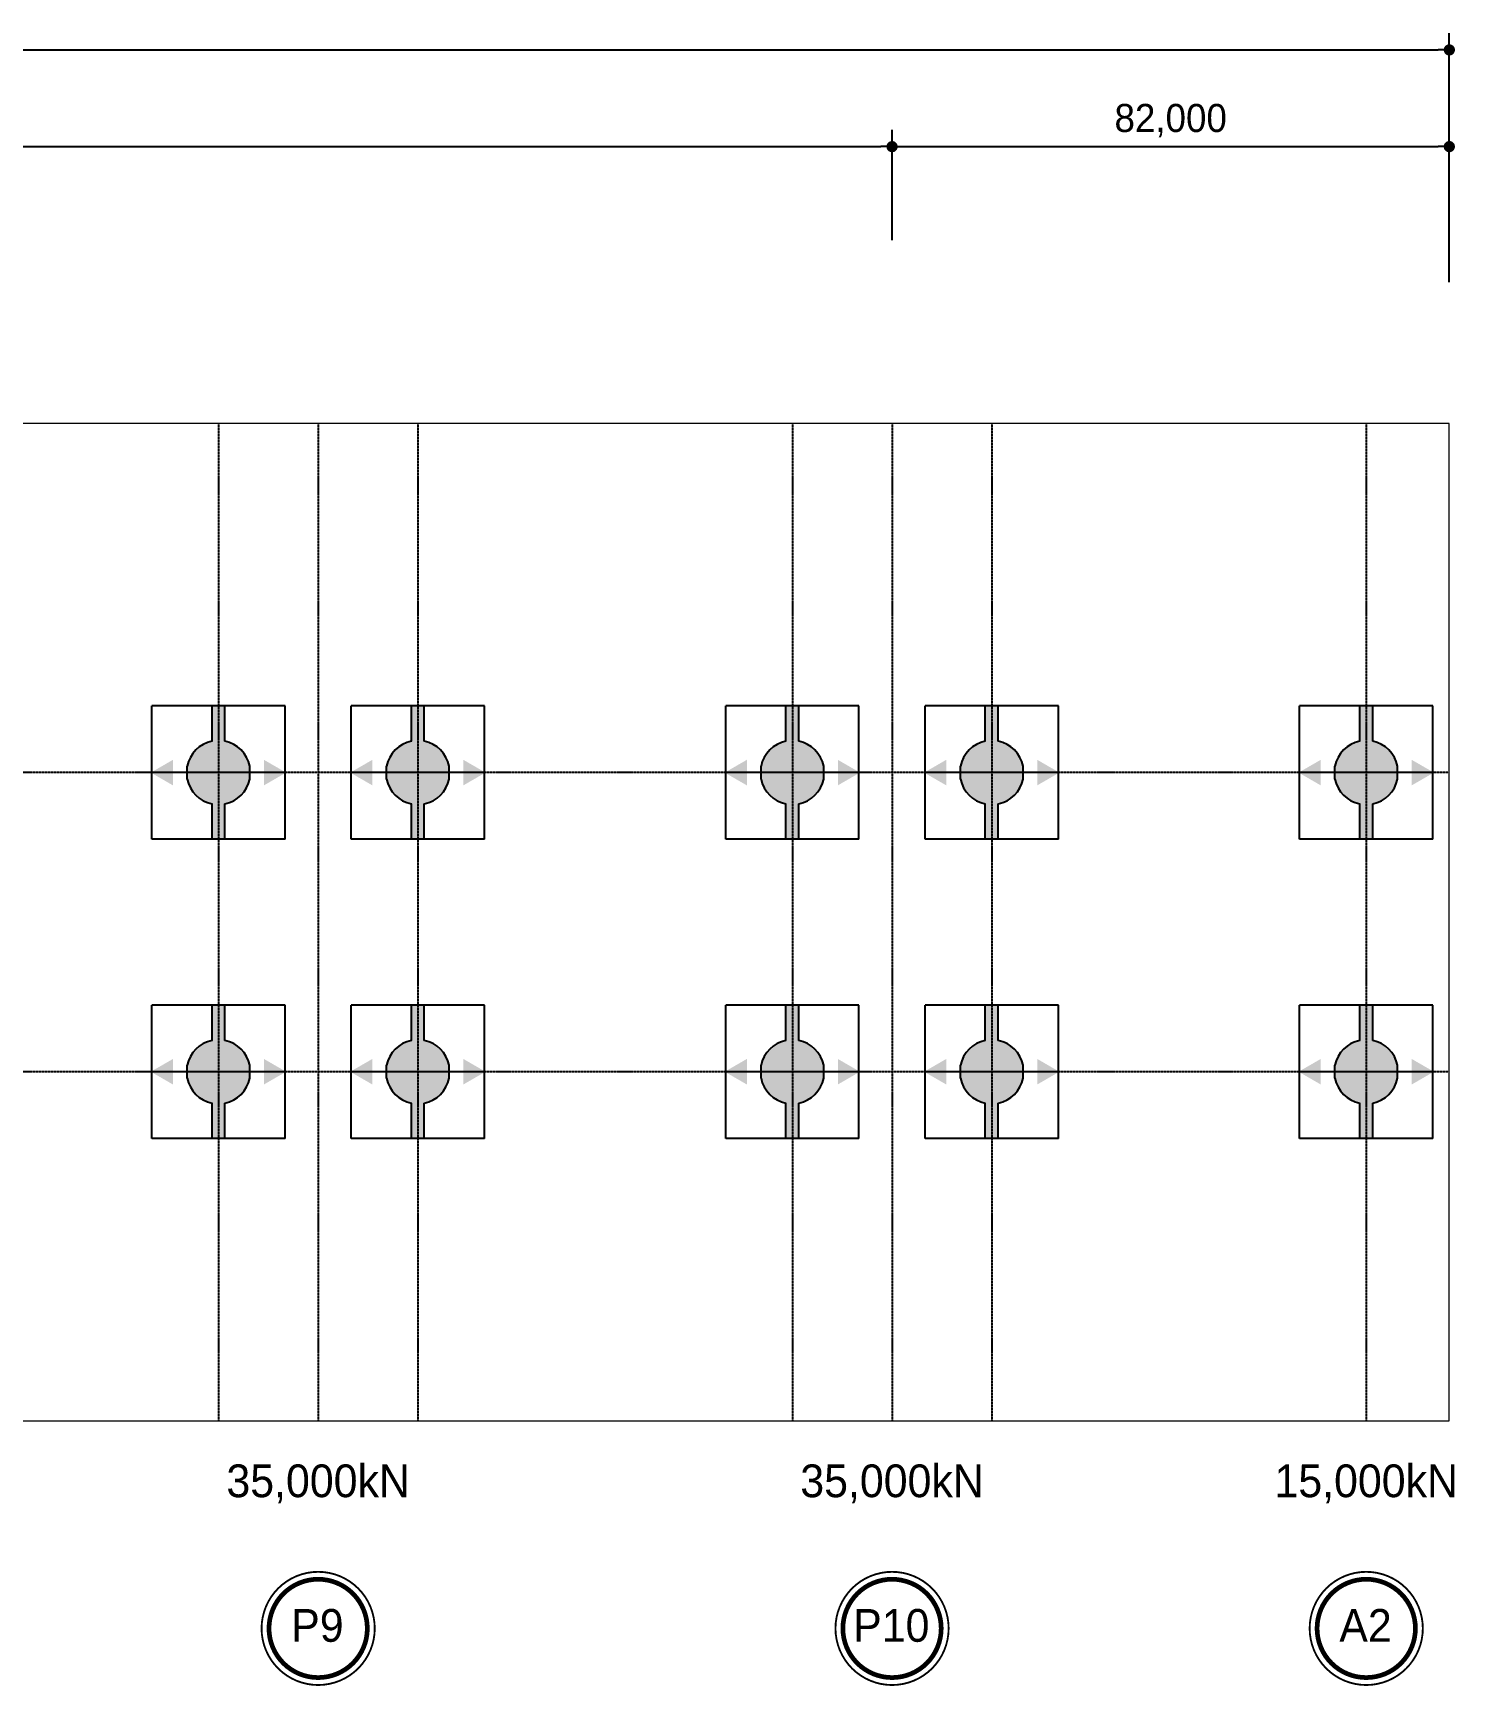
# Model space of a CAD drawing. Header units: millimetres. Extents: x 0 to 253461, y 0 to 44491.
# Drawn here: x 58137 to 73325, y 23949 to 41604 of the extents above; entities that cross this region are included whole.
import ezdxf
from ezdxf.enums import TextEntityAlignment as Align

# ---------------------------------------------------------------- set-up
doc = ezdxf.new("R2010")
doc.units = ezdxf.units.MM
doc.header["$LTSCALE"] = 8
doc.linetypes.add('A-CENTR01', pattern=[2, 1.25, -0.25, 0.25, -0.25])
for name, color, linetype in [('CS-CNTL', 1, 'A-CENTR01'), ('CS-DIML', 1, 'Continuous'), ('CS-DIMT', 3, 'Continuous'), ('CS-LEAD', 1, 'Continuous'), ('CS-PATT', 1, 'Continuous'), ('CS-SYMB', 3, 'Continuous')]:
    doc.layers.add(name, color=color, linetype=linetype)
doc.layers.add('CS-CONC-MAJR', color=4, linetype='Continuous', lineweight=0)
doc.styles.add('-윤고딕150', font='')
doc.styles.add('윤고딕150', font='')
doc.styles.get('-윤고딕150').set_extended_font_data('Dotum')
doc.styles.get('윤고딕150').set_extended_font_data('Dotum')

msp = doc.modelspace()

# ---------------------------------------------------------------- hatches: boundary and pattern name
at = {"layer": 'CS-PATT'}
for points in [[(60452.13391286157, 33773.34837140115, 0.2998486502418532), (60186.29426951471, 34039.18801474785), (60186.29426951325, 34416.29185206646), (60048.7000304306, 34416.29185206587), (60048.70003043207, 34039.1880147474, 0.2998486502386376), (59782.86038708787, 33773.34837140275), (59782.86038708787, 33635.75413231881, 0.2998486502409599), (60048.70003043473, 33369.91448897342), (60048.7000304356, 32992.81065164378), (60186.29426951853, 32992.8106516435), (60186.29426951766, 33369.91448897414, 0.2998486502422112), (60452.13391286244, 33635.75413232351)], [(62582.13391286158, 33773.34837140115, 0.2998486502418532), (62316.29426951471, 34039.18801474785), (62316.29426951325, 34416.29185206646), (62178.7000304306, 34416.29185206587), (62178.70003043207, 34039.1880147474, 0.2998486502386376), (61912.86038708789, 33773.34837140275), (61912.86038708789, 33635.75413231881, 0.2998486502409599), (62178.70003043473, 33369.91448897342), (62178.7000304356, 32992.81065164378), (62316.29426951853, 32992.8106516435), (62316.29426951766, 33369.91448897414, 0.2998486502422112), (62582.13391286245, 33635.75413232351)], [(66582.13391286158, 33773.34837140115, 0.2998486502418532), (66316.2942695147, 34039.18801474785), (66316.29426951325, 34416.29185206646), (66178.7000304306, 34416.29185206587), (66178.70003043207, 34039.1880147474, 0.2998486502386376), (65912.86038708789, 33773.34837140275), (65912.86038708789, 33635.75413231881, 0.2998486502409599), (66178.70003043473, 33369.91448897342), (66178.7000304356, 32992.81065164378), (66316.29426951853, 32992.8106516435), (66316.29426951766, 33369.91448897414, 0.2998486502422112), (66582.13391286245, 33635.75413232351)], [(68712.13391286158, 33773.34837140115, 0.2998486502418532), (68446.2942695147, 34039.18801474785), (68446.29426951325, 34416.29185206646), (68308.7000304306, 34416.29185206587), (68308.70003043207, 34039.1880147474, 0.2998486502386376), (68042.86038708789, 33773.34837140275), (68042.86038708789, 33635.75413231881, 0.2998486502409599), (68308.70003043473, 33369.91448897342), (68308.7000304356, 32992.81065164378), (68446.29426951853, 32992.8106516435), (68446.29426951766, 33369.91448897414, 0.2998486502422112), (68712.13391286245, 33635.75413232351)], [(72712.13391286158, 33773.34837140115, 0.2998486502418532), (72446.2942695147, 34039.18801474785), (72446.29426951325, 34416.29185206646), (72308.7000304306, 34416.29185206587), (72308.70003043207, 34039.1880147474, 0.2998486502386376), (72042.86038708789, 33773.34837140275), (72042.86038708789, 33635.75413231881, 0.2998486502409599), (72308.70003043473, 33369.91448897342), (72308.7000304356, 32992.81065164378), (72446.29426951853, 32992.8106516435), (72446.29426951766, 33369.91448897414, 0.2998486502422112), (72712.13391286245, 33635.75413232351)], [(60452.13391286157, 30578.34837140109, 0.2998486502418532), (60186.29426951471, 30844.18801474779), (60186.29426951325, 31221.2918520664), (60048.7000304306, 31221.29185206581), (60048.70003043207, 30844.18801474734, 0.2998486502386376), (59782.86038708787, 30578.3483714027), (59782.86038708787, 30440.75413231875, 0.2998486502409599), (60048.70003043473, 30174.91448897337), (60048.7000304356, 29797.81065164373), (60186.29426951853, 29797.81065164344), (60186.29426951766, 30174.91448897409, 0.2998486502422112), (60452.13391286244, 30440.75413232345)], [(62582.13391286158, 30578.34837140109, 0.2998486502418532), (62316.29426951471, 30844.18801474779), (62316.29426951325, 31221.2918520664), (62178.7000304306, 31221.29185206581), (62178.70003043207, 30844.18801474734, 0.2998486502386376), (61912.86038708789, 30578.3483714027), (61912.86038708789, 30440.75413231875, 0.2998486502409599), (62178.70003043473, 30174.91448897337), (62178.7000304356, 29797.81065164373), (62316.29426951853, 29797.81065164344), (62316.29426951766, 30174.91448897409, 0.2998486502422112), (62582.13391286245, 30440.75413232345)], [(66582.13391286158, 30578.34837140109, 0.2998486502418532), (66316.2942695147, 30844.18801474779), (66316.29426951325, 31221.2918520664), (66178.7000304306, 31221.29185206581), (66178.70003043207, 30844.18801474734, 0.2998486502386376), (65912.86038708789, 30578.3483714027), (65912.86038708789, 30440.75413231875, 0.2998486502409599), (66178.70003043473, 30174.91448897337), (66178.7000304356, 29797.81065164373), (66316.29426951853, 29797.81065164344), (66316.29426951766, 30174.91448897409, 0.2998486502422112), (66582.13391286245, 30440.75413232345)], [(68712.13391286158, 30578.34837140109, 0.2998486502418532), (68446.2942695147, 30844.18801474779), (68446.29426951325, 31221.2918520664), (68308.7000304306, 31221.29185206581), (68308.70003043207, 30844.18801474734, 0.2998486502386376), (68042.86038708789, 30578.3483714027), (68042.86038708789, 30440.75413231875, 0.2998486502409599), (68308.70003043473, 30174.91448897337), (68308.7000304356, 29797.81065164373), (68446.29426951853, 29797.81065164344), (68446.29426951766, 30174.91448897409, 0.2998486502422112), (68712.13391286245, 30440.75413232345)], [(72712.13391286158, 30578.34837140109, 0.2998486502418532), (72446.2942695147, 30844.18801474779), (72446.29426951325, 31221.2918520664), (72308.7000304306, 31221.29185206581), (72308.70003043207, 30844.18801474734, 0.2998486502386376), (72042.86038708789, 30578.3483714027), (72042.86038708789, 30440.75413231875, 0.2998486502409599), (72308.70003043473, 30174.91448897337), (72308.7000304356, 29797.81065164373), (72446.29426951853, 29797.81065164344), (72446.29426951766, 30174.91448897409, 0.2998486502422112), (72712.13391286245, 30440.75413232345)]]:
    msp.add_hatch(color=256, dxfattribs=at).paths.add_polyline_path(points)

# ---------------------------------------------------------------- linework, layer by layer
at = {"layer": 'CS-CNTL'}
for p, q in [((60117.49714997418, 37432.05125186025), (60117.49714997418, 26782.05125186016)), ((61182.49714997418, 37432.05125186025), (61182.49714997418, 26782.05125186016)), ((62247.49714997418, 37432.05125186025), (62247.49714997418, 26782.05125186016)), ((66247.49714997418, 37432.05125186025), (66247.49714997418, 26782.05125186016)), ((67312.49714997418, 37432.05125186025), (67312.49714997418, 26782.05125186016)), ((68377.49714997418, 37432.05125186025), (68377.49714997418, 26782.05125186016)), ((72377.49714997418, 37432.05125186025), (72377.49714997418, 26782.05125186016)), ((73264.99714997418, 33704.55125186016), (18272.49714997417, 33704.55125186016)), ((73264.99714997418, 30509.55125186016), (18272.49714997417, 30509.55125186016))]:
    msp.add_line(p, q, dxfattribs=at)
at = {"layer": 'CS-CONC-MAJR'}
msp.add_lwpolyline([(36662.49714997417, 26782.05125186016), (73264.99714997418, 26782.05125186016), (73264.99714997418, 37432.05125186025), (36662.49714997441, 37432.05125186025)], dxfattribs=at)
at = {"layer": 'CS-DIML'}
for p, q in [((73264.99714997418, 38944.4959040821), (73264.99714997418, 41603.66257074878)), ((179.9971499741741, 41423.66257074878), (73144.99714997418, 41423.66257074878)), ((73264.99714997418, 41423.66257074878), (73144.99714997418, 41423.66257074878)), ((67312.49714997395, 39390.38458519356), (67312.49714997395, 40570.38458519356)), ((67312.49714997418, 39390.38458519356), (67312.49714997418, 40570.38458519356)), ((73264.99714997418, 39390.38458519356), (73264.99714997418, 40570.38458519356)), ((30652.49714997394, 40390.38458519356), (67192.49714997418, 40390.38458519356)), ((67312.49714997418, 40390.38458519356), (67192.49714997418, 40390.38458519356)), ((67312.49714997395, 40390.38458519356), (67432.49714997395, 40390.38458519356)), ((67432.49714997395, 40390.38458519356), (73144.99714997418, 40390.38458519356)), ((73264.99714997418, 40390.38458519356), (73144.99714997418, 40390.38458519356))]:
    msp.add_line(p, q, dxfattribs=at)
at = {"layer": 'CS-DIML', "const_width": 60}
for points in [[(73234.99714997418, 41423.66257074878, 1), (73294.99714997418, 41423.66257074878, 1)], [(67282.49714997418, 40390.38458519356, 1), (67342.49714997418, 40390.38458519356, 1)], [(67342.49714997395, 40390.38458519356, 1), (67282.49714997395, 40390.38458519356, 1)], [(73234.99714997418, 40390.38458519356, 1), (73294.99714997418, 40390.38458519356, 1)]]:
    msp.add_lwpolyline(points, format="xyb", close=True, dxfattribs=at)
at = {"layer": 'CS-LEAD'}
for points, const_width in [([(61182.49714997418, 25167.73828407236, 0.9999999999999999), (61182.49714997418, 23958.86421964814)], 19.82216591591592), ([(61182.49714997418, 25088.44962040868, 0.9999999999999999), (61182.49714997418, 24038.15288331182)], 50.13841966966968), ([(61182.49714997418, 24038.15288331182, 0.9999999999999999), (61182.49714997418, 25088.44962040868)], 50.13841966966968), ([(61182.49714997418, 23958.86421964814, 0.9999999999999999), (61182.49714997418, 25167.73828407236)], 19.82216591591592), ([(67312.49714997418, 25167.73828407236, 0.9999999999999999), (67312.49714997418, 23958.86421964814)], 19.82216591591592), ([(67312.49714997418, 25088.44962040868, 0.9999999999999999), (67312.49714997418, 24038.15288331182)], 50.13841966966968), ([(67312.49714997418, 24038.15288331182, 0.9999999999999999), (67312.49714997418, 25088.44962040868)], 50.13841966966968), ([(67312.49714997418, 23958.86421964814, 0.9999999999999999), (67312.49714997418, 25167.73828407236)], 19.82216591591592), ([(72377.49714997418, 25167.73828407236, 0.9999999999999999), (72377.49714997418, 23958.86421964814)], 19.82216591591592), ([(72377.49714997418, 25088.44962040868, 0.9999999999999999), (72377.49714997418, 24038.15288331182)], 50.13841966966968), ([(72377.49714997418, 24038.15288331182, 0.9999999999999999), (72377.49714997418, 25088.44962040868)], 50.13841966966968), ([(72377.49714997418, 23958.86421964814, 0.9999999999999999), (72377.49714997418, 25167.73828407236)], 19.82216591591592)]:
    msp.add_lwpolyline(points, format="xyb", dxfattribs=dict(at, const_width=const_width))
at = {"layer": 'CS-SYMB'}
for p, q in [((60829.23775019267, 34416.2918520691), (59405.75654976234, 34416.29185206367)), ((59405.75654976234, 32992.81065164114), (59405.75654976234, 34416.29185207441)), ((60048.70003043207, 34039.1880147474), (60048.7000304306, 34416.29185206617)), ((60186.29426951471, 34039.188014748), (60186.29426951325, 34416.29185206676)), ((60829.23775019267, 32992.81065164114), (60829.23775019267, 34416.29185207441)), ((62959.23775019267, 34416.2918520691), (61535.75654976234, 34416.29185206367)), ((61535.75654976234, 32992.81065164114), (61535.75654976234, 34416.29185207441)), ((62178.70003043207, 34039.1880147474), (62178.7000304306, 34416.29185206617)), ((62316.29426951471, 34039.188014748), (62316.29426951325, 34416.29185206676)), ((62959.23775019267, 32992.81065164114), (62959.23775019267, 34416.29185207441)), ((66959.23775019267, 34416.2918520691), (65535.75654976234, 34416.29185206367)), ((65535.75654976234, 32992.81065164114), (65535.75654976234, 34416.29185207441)), ((66178.70003043207, 34039.1880147474), (66178.7000304306, 34416.29185206617)), ((66316.2942695147, 34039.188014748), (66316.29426951325, 34416.29185206676)), ((66959.23775019267, 32992.81065164114), (66959.23775019267, 34416.29185207441)), ((69089.23775019267, 34416.2918520691), (67665.75654976234, 34416.29185206367)), ((67665.75654976234, 32992.81065164114), (67665.75654976234, 34416.29185207441)), ((68308.70003043207, 34039.1880147474), (68308.7000304306, 34416.29185206617)), ((68446.2942695147, 34039.188014748), (68446.29426951325, 34416.29185206676)), ((69089.23775019267, 32992.81065164114), (69089.23775019267, 34416.29185207441)), ((73089.23775019267, 34416.2918520691), (71665.75654976234, 34416.29185206367)), ((71665.75654976234, 32992.81065164114), (71665.75654976234, 34416.29185207441)), ((72308.70003043207, 34039.1880147474), (72308.7000304306, 34416.29185206617)), ((72446.2942695147, 34039.188014748), (72446.29426951325, 34416.29185206676)), ((73089.23775019267, 32992.81065164114), (73089.23775019267, 34416.29185207441)), ((59782.86038708787, 33635.75413231881), (59782.86038708787, 33773.34837140275)), ((59782.86038708726, 33773.34837140203), (59782.86038708787, 33773.34837140115)), ((60452.13391286244, 33635.75413231939), (60452.13391286157, 33773.34837140115)), ((60452.13391286244, 33773.34837140203), (60452.13391286157, 33773.34837140115)), ((61912.86038708789, 33635.75413231881), (61912.86038708789, 33773.34837140275)), ((61912.86038708728, 33773.34837140203), (61912.86038708789, 33773.34837140115)), ((62582.13391286245, 33635.75413231939), (62582.13391286158, 33773.34837140115)), ((62582.13391286245, 33773.34837140203), (62582.13391286158, 33773.34837140115)), ((65912.86038708789, 33635.75413231881), (65912.86038708789, 33773.34837140275)), ((65912.86038708728, 33773.34837140203), (65912.86038708789, 33773.34837140115)), ((66582.13391286245, 33635.75413231939), (66582.13391286158, 33773.34837140115)), ((66582.13391286245, 33773.34837140203), (66582.13391286158, 33773.34837140115)), ((68042.86038708789, 33635.75413231881), (68042.86038708789, 33773.34837140275)), ((68042.86038708728, 33773.34837140203), (68042.86038708789, 33773.34837140115)), ((68712.13391286245, 33635.75413231939), (68712.13391286158, 33773.34837140115)), ((68712.13391286245, 33773.34837140203), (68712.13391286158, 33773.34837140115)), ((72042.86038708789, 33635.75413231881), (72042.86038708789, 33773.34837140275)), ((72042.86038708728, 33773.34837140203), (72042.86038708789, 33773.34837140115)), ((72712.13391286245, 33635.75413231939), (72712.13391286158, 33773.34837140115)), ((72712.13391286245, 33773.34837140203), (72712.13391286158, 33773.34837140115)), ((60839.86690515898, 33704.551251861), (59395.12739479134, 33704.551251861)), ((59782.86038708726, 33635.75413231939), (59782.86038708787, 33635.75413231881)), ((60452.13391286244, 33635.75413231939), (60452.13391286157, 33635.75413231881)), ((62969.86690515898, 33704.551251861), (61525.12739479134, 33704.551251861)), ((61912.86038708728, 33635.75413231939), (61912.86038708789, 33635.75413231881)), ((62582.13391286245, 33635.75413231939), (62582.13391286158, 33635.75413231881)), ((66969.86690515898, 33704.551251861), (65525.12739479134, 33704.551251861)), ((65912.86038708728, 33635.75413231939), (65912.86038708789, 33635.75413231881)), ((66582.13391286245, 33635.75413231939), (66582.13391286158, 33635.75413231881)), ((69099.86690515898, 33704.551251861), (67655.12739479134, 33704.551251861)), ((68042.86038708728, 33635.75413231939), (68042.86038708789, 33635.75413231881)), ((68712.13391286245, 33635.75413231939), (68712.13391286158, 33635.75413231881)), ((73099.86690515898, 33704.551251861), (71655.12739479134, 33704.551251861)), ((72042.86038708728, 33635.75413231939), (72042.86038708789, 33635.75413231881)), ((72712.13391286245, 33635.75413231939), (72712.13391286158, 33635.75413231881)), ((60048.7000304359, 32992.8106516432), (60048.70003043473, 33369.91448897342)), ((60186.29426951853, 32992.81065164394), (60186.29426951766, 33369.91448897414)), ((62178.70003043591, 32992.8106516432), (62178.70003043473, 33369.91448897342)), ((62316.29426951853, 32992.81065164394), (62316.29426951766, 33369.91448897414)), ((66178.70003043591, 32992.8106516432), (66178.70003043473, 33369.91448897342)), ((66316.29426951853, 32992.81065164394), (66316.29426951766, 33369.91448897414)), ((68308.70003043591, 32992.8106516432), (68308.70003043473, 33369.91448897342)), ((68446.29426951853, 32992.81065164394), (68446.29426951766, 33369.91448897414)), ((72308.70003043591, 32992.8106516432), (72308.70003043473, 33369.91448897342)), ((72446.29426951853, 32992.81065164394), (72446.29426951766, 33369.91448897414)), ((60829.23775019267, 32992.81065164114), (59405.75654976234, 32992.81065164628)), ((62959.23775019267, 32992.81065164114), (61535.75654976234, 32992.81065164628)), ((66959.23775019267, 32992.81065164114), (65535.75654976234, 32992.81065164628)), ((69089.23775019267, 32992.81065164114), (67665.75654976234, 32992.81065164628)), ((73089.23775019267, 32992.81065164114), (71665.75654976234, 32992.81065164628)), ((60829.23775019267, 31221.29185206904), (59405.75654976234, 31221.29185206361)), ((59405.75654976234, 29797.81065164108), (59405.75654976234, 31221.29185207435)), ((60048.70003043207, 30844.18801474734), (60048.7000304306, 31221.29185206611)), ((60186.29426951471, 30844.18801474794), (60186.29426951325, 31221.2918520667)), ((60829.23775019267, 29797.81065164108), (60829.23775019267, 31221.29185207435)), ((62959.23775019267, 31221.29185206904), (61535.75654976234, 31221.29185206361)), ((61535.75654976234, 29797.81065164108), (61535.75654976234, 31221.29185207435)), ((62178.70003043207, 30844.18801474734), (62178.7000304306, 31221.29185206611)), ((62316.29426951471, 30844.18801474794), (62316.29426951325, 31221.2918520667)), ((62959.23775019267, 29797.81065164108), (62959.23775019267, 31221.29185207435)), ((66959.23775019267, 31221.29185206904), (65535.75654976234, 31221.29185206361)), ((65535.75654976234, 29797.81065164108), (65535.75654976234, 31221.29185207435)), ((66178.70003043207, 30844.18801474734), (66178.7000304306, 31221.29185206611)), ((66316.2942695147, 30844.18801474794), (66316.29426951325, 31221.2918520667)), ((66959.23775019267, 29797.81065164108), (66959.23775019267, 31221.29185207435)), ((69089.23775019267, 31221.29185206904), (67665.75654976234, 31221.29185206361)), ((67665.75654976234, 29797.81065164108), (67665.75654976234, 31221.29185207435)), ((68308.70003043207, 30844.18801474734), (68308.7000304306, 31221.29185206611)), ((68446.2942695147, 30844.18801474794), (68446.29426951325, 31221.2918520667)), ((69089.23775019267, 29797.81065164108), (69089.23775019267, 31221.29185207435)), ((73089.23775019267, 31221.29185206904), (71665.75654976234, 31221.29185206361)), ((71665.75654976234, 29797.81065164108), (71665.75654976234, 31221.29185207435)), ((72308.70003043207, 30844.18801474734), (72308.7000304306, 31221.29185206611)), ((72446.2942695147, 30844.18801474794), (72446.29426951325, 31221.2918520667)), ((73089.23775019267, 29797.81065164108), (73089.23775019267, 31221.29185207435)), ((59782.86038708787, 30440.75413231875), (59782.86038708787, 30578.3483714027)), ((59782.86038708726, 30578.34837140197), (59782.86038708787, 30578.34837140109)), ((60452.13391286244, 30440.75413231933), (60452.13391286157, 30578.34837140109)), ((60452.13391286244, 30578.34837140197), (60452.13391286157, 30578.34837140109)), ((61912.86038708789, 30440.75413231875), (61912.86038708789, 30578.3483714027)), ((61912.86038708728, 30578.34837140197), (61912.86038708789, 30578.34837140109)), ((62582.13391286245, 30440.75413231933), (62582.13391286158, 30578.34837140109)), ((62582.13391286245, 30578.34837140197), (62582.13391286158, 30578.34837140109)), ((65912.86038708789, 30440.75413231875), (65912.86038708789, 30578.3483714027)), ((65912.86038708728, 30578.34837140197), (65912.86038708789, 30578.34837140109)), ((66582.13391286245, 30440.75413231933), (66582.13391286158, 30578.34837140109)), ((66582.13391286245, 30578.34837140197), (66582.13391286158, 30578.34837140109)), ((68042.86038708789, 30440.75413231875), (68042.86038708789, 30578.3483714027)), ((68042.86038708728, 30578.34837140197), (68042.86038708789, 30578.34837140109)), ((68712.13391286245, 30440.75413231933), (68712.13391286158, 30578.34837140109)), ((68712.13391286245, 30578.34837140197), (68712.13391286158, 30578.34837140109)), ((72042.86038708789, 30440.75413231875), (72042.86038708789, 30578.3483714027)), ((72042.86038708728, 30578.34837140197), (72042.86038708789, 30578.34837140109)), ((72712.13391286245, 30440.75413231933), (72712.13391286158, 30578.34837140109)), ((72712.13391286245, 30578.34837140197), (72712.13391286158, 30578.34837140109)), ((60839.86690515898, 30509.55125186094), (59395.12739479134, 30509.55125186094)), ((59782.86038708726, 30440.75413231933), (59782.86038708787, 30440.75413231875)), ((60452.13391286244, 30440.75413231933), (60452.13391286157, 30440.75413231875)), ((62969.86690515898, 30509.55125186094), (61525.12739479134, 30509.55125186094)), ((61912.86038708728, 30440.75413231933), (61912.86038708789, 30440.75413231875)), ((62582.13391286245, 30440.75413231933), (62582.13391286158, 30440.75413231875)), ((66969.86690515898, 30509.55125186094), (65525.12739479134, 30509.55125186094)), ((65912.86038708728, 30440.75413231933), (65912.86038708789, 30440.75413231875)), ((66582.13391286245, 30440.75413231933), (66582.13391286158, 30440.75413231875)), ((69099.86690515898, 30509.55125186094), (67655.12739479134, 30509.55125186094)), ((68042.86038708728, 30440.75413231933), (68042.86038708789, 30440.75413231875)), ((68712.13391286245, 30440.75413231933), (68712.13391286158, 30440.75413231875)), ((73099.86690515898, 30509.55125186094), (71655.12739479134, 30509.55125186094)), ((72042.86038708728, 30440.75413231933), (72042.86038708789, 30440.75413231875)), ((72712.13391286245, 30440.75413231933), (72712.13391286158, 30440.75413231875)), ((60048.7000304359, 29797.81065164314), (60048.70003043473, 30174.91448897337)), ((60186.29426951853, 29797.81065164388), (60186.29426951766, 30174.91448897409)), ((62178.70003043591, 29797.81065164314), (62178.70003043473, 30174.91448897337)), ((62316.29426951853, 29797.81065164388), (62316.29426951766, 30174.91448897409)), ((66178.70003043591, 29797.81065164314), (66178.70003043473, 30174.91448897337)), ((66316.29426951853, 29797.81065164388), (66316.29426951766, 30174.91448897409)), ((68308.70003043591, 29797.81065164314), (68308.70003043473, 30174.91448897337)), ((68446.29426951853, 29797.81065164388), (68446.29426951766, 30174.91448897409)), ((72308.70003043591, 29797.81065164314), (72308.70003043473, 30174.91448897337)), ((72446.29426951853, 29797.81065164388), (72446.29426951766, 30174.91448897409)), ((60829.23775019267, 29797.81065164108), (59405.75654976234, 29797.81065164622)), ((62959.23775019267, 29797.81065164108), (61535.75654976234, 29797.81065164622)), ((66959.23775019267, 29797.81065164108), (65535.75654976234, 29797.81065164622)), ((69089.23775019267, 29797.81065164108), (67665.75654976234, 29797.81065164622)), ((73089.23775019267, 29797.81065164108), (71665.75654976234, 29797.81065164622))]:
    msp.add_line(p, q, dxfattribs=at)
for centre, start, end in [((60117.49714997456, 33704.5512518607), 101.6174235756204, 168.3825764243796), ((60117.49714997456, 33704.5512518607), 11.61742357562037, 78.38257642480896), ((62247.49714997456, 33704.5512518607), 101.6174235756204, 168.3825764243796), ((62247.49714997456, 33704.5512518607), 11.61742357562037, 78.38257642480896), ((66247.49714997456, 33704.5512518607), 101.6174235756204, 168.3825764243796), ((66247.49714997456, 33704.5512518607), 11.61742357562037, 78.38257642480896), ((68377.49714997456, 33704.5512518607), 101.6174235756204, 168.3825764243796), ((68377.49714997456, 33704.5512518607), 11.61742357562037, 78.38257642480896), ((72377.49714997456, 33704.5512518607), 101.6174235756204, 168.3825764243796), ((72377.49714997456, 33704.5512518607), 11.61742357562037, 78.38257642480896), ((60117.49714997456, 33704.5512518607), 191.6174235756204, 258.382576424809), ((60117.49714997456, 33704.5512518607), 281.6174235756204, 348.3825764243796), ((62247.49714997456, 33704.5512518607), 191.6174235756204, 258.382576424809), ((62247.49714997456, 33704.5512518607), 281.6174235756204, 348.3825764243796), ((66247.49714997456, 33704.5512518607), 191.6174235756204, 258.382576424809), ((66247.49714997456, 33704.5512518607), 281.6174235756204, 348.3825764243796), ((68377.49714997456, 33704.5512518607), 191.6174235756204, 258.382576424809), ((68377.49714997456, 33704.5512518607), 281.6174235756204, 348.3825764243796), ((72377.49714997456, 33704.5512518607), 191.6174235756204, 258.382576424809), ((72377.49714997456, 33704.5512518607), 281.6174235756204, 348.3825764243796), ((60117.49714997456, 30509.55125186064), 101.6174235756204, 168.3825764243796), ((60117.49714997456, 30509.55125186064), 11.61742357562037, 78.38257642480896), ((62247.49714997456, 30509.55125186064), 101.6174235756204, 168.3825764243796), ((62247.49714997456, 30509.55125186064), 11.61742357562037, 78.38257642480896), ((66247.49714997456, 30509.55125186064), 101.6174235756204, 168.3825764243796), ((66247.49714997456, 30509.55125186064), 11.61742357562037, 78.38257642480896), ((68377.49714997456, 30509.55125186064), 101.6174235756204, 168.3825764243796), ((68377.49714997456, 30509.55125186064), 11.61742357562037, 78.38257642480896), ((72377.49714997456, 30509.55125186064), 101.6174235756204, 168.3825764243796), ((72377.49714997456, 30509.55125186064), 11.61742357562037, 78.38257642480896), ((60117.49714997456, 30509.55125186064), 191.6174235756204, 258.382576424809), ((60117.49714997456, 30509.55125186064), 281.6174235756204, 348.3825764243796), ((62247.49714997456, 30509.55125186064), 191.6174235756204, 258.382576424809), ((62247.49714997456, 30509.55125186064), 281.6174235756204, 348.3825764243796), ((66247.49714997456, 30509.55125186064), 191.6174235756204, 258.382576424809), ((66247.49714997456, 30509.55125186064), 281.6174235756204, 348.3825764243796), ((68377.49714997456, 30509.55125186064), 191.6174235756204, 258.382576424809), ((68377.49714997456, 30509.55125186064), 281.6174235756204, 348.3825764243796), ((72377.49714997456, 30509.55125186064), 191.6174235756204, 258.382576424809), ((72377.49714997456, 30509.55125186064), 281.6174235756204, 348.3825764243796)]:
    msp.add_arc(centre, 341.6354881049172, start, end, dxfattribs=at)
for points in [[(59631.48758318019, 33841.01387025103), (59631.48758318019, 33568.08863347112), (59395.12739479134, 33704.551251861)], [(60603.50671677013, 33841.01387024706), (60603.50671676836, 33568.08863346729), (60839.8669051584, 33704.55125185528)], [(61761.48758318019, 33841.01387025103), (61761.48758318019, 33568.08863347112), (61525.12739479134, 33704.551251861)], [(62733.50671677013, 33841.01387024706), (62733.50671676837, 33568.08863346729), (62969.8669051584, 33704.55125185528)], [(65761.48758318019, 33841.01387025103), (65761.48758318019, 33568.08863347112), (65525.12739479134, 33704.551251861)], [(66733.50671677013, 33841.01387024706), (66733.50671676837, 33568.08863346729), (66969.8669051584, 33704.55125185528)], [(67891.48758318019, 33841.01387025103), (67891.48758318019, 33568.08863347112), (67655.12739479134, 33704.551251861)], [(68863.50671677013, 33841.01387024706), (68863.50671676837, 33568.08863346729), (69099.8669051584, 33704.55125185528)], [(71891.48758318019, 33841.01387025103), (71891.48758318019, 33568.08863347112), (71655.12739479134, 33704.551251861)], [(72863.50671677013, 33841.01387024706), (72863.50671676837, 33568.08863346729), (73099.8669051584, 33704.55125185528)], [(59631.48758318019, 30646.01387025097), (59631.48758318019, 30373.08863347107), (59395.12739479134, 30509.55125186094)], [(60603.50671677013, 30646.01387024701), (60603.50671676836, 30373.08863346723), (60839.8669051584, 30509.55125185522)], [(61761.48758318019, 30646.01387025097), (61761.48758318019, 30373.08863347107), (61525.12739479134, 30509.55125186094)], [(62733.50671677013, 30646.01387024701), (62733.50671676837, 30373.08863346723), (62969.8669051584, 30509.55125185522)], [(65761.48758318019, 30646.01387025097), (65761.48758318019, 30373.08863347107), (65525.12739479134, 30509.55125186094)], [(66733.50671677013, 30646.01387024701), (66733.50671676837, 30373.08863346723), (66969.8669051584, 30509.55125185522)], [(67891.48758318019, 30646.01387025097), (67891.48758318019, 30373.08863347107), (67655.12739479134, 30509.55125186094)], [(68863.50671677013, 30646.01387024701), (68863.50671676837, 30373.08863346723), (69099.8669051584, 30509.55125185522)], [(71891.48758318019, 30646.01387025097), (71891.48758318019, 30373.08863347107), (71655.12739479134, 30509.55125186094)], [(72863.50671677013, 30646.01387024701), (72863.50671676837, 30373.08863346723), (73099.8669051584, 30509.55125185522)]]:
    msp.add_solid(points, dxfattribs=at)

# ---------------------------------------------------------------- texts
at = {"layer": 'CS-DIMT', "style": '-윤고딕150'}
for s, p in [('35,000kN', (61182.4971499742, 26116.63275057444)), ('35,000kN', (67312.4971499742, 26116.63275057444)), ('15,000kN', (72377.49714997417, 26116.63275057444))]:
    msp.add_text(s, height=349.9999938632052, dxfattribs=at).set_placement(p, align=Align.MIDDLE)
at = {"layer": 'CS-DIMT', "style": '윤고딕150'}
for s, p in [('P9', (61174.76765155683, 24595.57928914116)), ('P10', (67304.76765155683, 24595.57928914116)), ('A2', (72369.76765155683, 24595.57928914116))]:
    msp.add_text(s, height=349.802927927928, dxfattribs=at).set_placement(p, align=Align.MIDDLE_CENTER)
at = {"layer": 'CS-DIMT', "insert": (70288.74714997406, 40668.95601376499), "char_height": 300, "attachment_point": 5, "style": '윤고딕150'}
msp.add_mtext('\\A1;82,000', dxfattribs=at)

doc.saveas('drawing.dxf')
